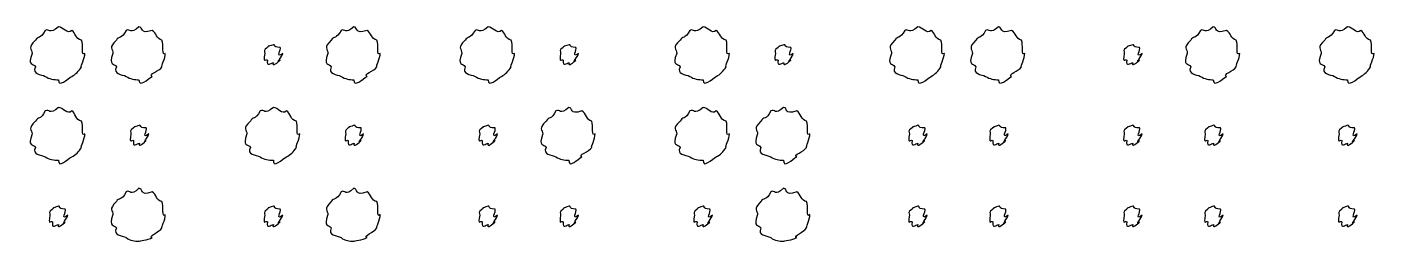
# Model space of a CAD drawing. Header units: millimetres. Extents: x -178 to -32, y 41 to 266.
# Drawn here: x -157.29 to -139.84, y 256.26 to 259.04 of the extents above; entities that cross this region are included whole.
import ezdxf

# ---------------------------------------------------------------- set-up
doc = ezdxf.new("R2010")
doc.units = ezdxf.units.MM
doc.layers.get('0').update_dxf_attribs({"linetype": 'CONTINUOUS'})

msp = doc.modelspace()

# ---------------------------------------------------------------- linework, layer by layer
at = {"color": 0}
for p, q in [((-156.878, 259.037), (-156.878, 259.037)), ((-155.836, 259.037), (-155.836, 259.037)), ((-153.054, 259.037), (-153.054, 259.037)), ((-151.314, 259.037), (-151.314, 259.037)), ((-148.531, 259.037), (-148.531, 259.037)), ((-145.749, 259.037), (-145.749, 259.037)), ((-144.707, 259.037), (-144.707, 259.037)), ((-141.925, 259.037), (-141.925, 259.037)), ((-140.185, 259.037), (-140.185, 259.037)), ((-154.096, 258.805), (-154.096, 258.805)), ((-150.266, 258.805), (-150.266, 258.805)), ((-147.484, 258.805), (-147.484, 258.805)), ((-142.967, 258.805), (-142.967, 258.805)), ((-156.878, 257.995), (-156.878, 257.995)), ((-154.096, 257.995), (-154.096, 257.995)), ((-150.272, 257.995), (-150.272, 257.995)), ((-148.531, 257.995), (-148.531, 257.995)), ((-147.49, 257.995), (-147.49, 257.995)), ((-155.831, 257.763), (-155.831, 257.763)), ((-153.049, 257.763), (-153.049, 257.763)), ((-151.314, 257.763), (-151.314, 257.763)), ((-145.749, 257.763), (-145.749, 257.763)), ((-144.702, 257.763), (-144.702, 257.763)), ((-142.967, 257.763), (-142.967, 257.763)), ((-141.92, 257.763), (-141.92, 257.763)), ((-140.185, 257.763), (-140.185, 257.763)), ((-155.836, 256.947), (-155.836, 256.947)), ((-153.054, 256.947), (-153.054, 256.947)), ((-147.49, 256.947), (-147.49, 256.947)), ((-156.878, 256.716), (-156.878, 256.716)), ((-154.096, 256.716), (-154.096, 256.716)), ((-151.314, 256.716), (-151.314, 256.716)), ((-150.266, 256.716), (-150.266, 256.716)), ((-148.531, 256.716), (-148.531, 256.716)), ((-145.749, 256.716), (-145.749, 256.716)), ((-144.702, 256.716), (-144.702, 256.716)), ((-142.967, 256.716), (-142.967, 256.716)), ((-141.92, 256.716), (-141.92, 256.716)), ((-140.185, 256.716), (-140.185, 256.716))]:
    msp.add_line(p, q, dxfattribs=at)
for points in [[(-157.049, 258.993), (-157.111, 258.877), (-157.146, 258.921), (-157.176, 258.866)], [(-156.878, 259.037), (-157.001, 258.935), (-156.994, 259.021), (-157.049, 258.993)], [(-156.707, 258.993), (-156.765, 258.935), (-156.819, 259.037), (-156.878, 259.037)], [(-156.58, 258.866), (-156.659, 258.877), (-156.655, 258.962), (-156.707, 258.993)], [(-156.002, 258.993), (-156.06, 258.877), (-156.098, 258.921), (-156.129, 258.866)], [(-155.836, 259.037), (-155.949, 258.935), (-155.946, 259.021), (-156.002, 258.993)], [(-155.666, 258.993), (-155.836, 258.935), (-155.777, 259.037), (-155.836, 259.037)], [(-155.539, 258.866), (-155.608, 258.877), (-155.61, 258.962), (-155.666, 258.993)], [(-153.22, 258.993), (-153.277, 258.877), (-153.316, 258.921), (-153.346, 258.866)], [(-153.054, 259.037), (-153.167, 258.935), (-153.164, 259.021), (-153.22, 258.993)], [(-152.883, 258.993), (-153.054, 258.935), (-152.995, 259.037), (-153.054, 259.037)], [(-152.756, 258.866), (-152.825, 258.877), (-152.828, 258.962), (-152.883, 258.993)], [(-151.485, 258.993), (-151.547, 258.877), (-151.581, 258.921), (-151.611, 258.866)], [(-151.314, 259.037), (-151.436, 258.935), (-151.43, 259.021), (-151.485, 258.993)], [(-151.143, 258.993), (-151.201, 258.935), (-151.255, 259.037), (-151.314, 259.037)], [(-151.016, 258.866), (-151.095, 258.877), (-151.09, 258.962), (-151.143, 258.993)], [(-148.702, 258.993), (-148.764, 258.877), (-148.799, 258.921), (-148.829, 258.866)], [(-148.531, 259.037), (-148.654, 258.935), (-148.647, 259.021), (-148.702, 258.993)], [(-148.361, 258.993), (-148.419, 258.935), (-148.472, 259.037), (-148.531, 259.037)], [(-148.234, 258.866), (-148.312, 258.877), (-148.308, 258.962), (-148.361, 258.993)], [(-145.92, 258.993), (-145.982, 258.877), (-146.016, 258.921), (-146.047, 258.866)], [(-145.749, 259.037), (-145.872, 258.935), (-145.865, 259.021), (-145.92, 258.993)], [(-145.578, 258.993), (-145.636, 258.935), (-145.69, 259.037), (-145.749, 259.037)], [(-145.451, 258.866), (-145.53, 258.877), (-145.526, 258.962), (-145.578, 258.993)], [(-144.873, 258.993), (-144.931, 258.877), (-144.969, 258.921), (-144.999, 258.866)], [(-144.707, 259.037), (-144.82, 258.935), (-144.818, 259.021), (-144.873, 258.993)], [(-144.537, 258.993), (-144.707, 258.935), (-144.648, 259.037), (-144.707, 259.037)], [(-144.41, 258.866), (-144.479, 258.877), (-144.481, 258.962), (-144.537, 258.993)], [(-142.09, 258.993), (-142.148, 258.877), (-142.187, 258.921), (-142.217, 258.866)], [(-141.925, 259.037), (-142.038, 258.935), (-142.035, 259.021), (-142.09, 258.993)], [(-141.754, 258.993), (-141.925, 258.935), (-141.866, 259.037), (-141.925, 259.037)], [(-141.628, 258.866), (-141.696, 258.877), (-141.699, 258.962), (-141.754, 258.993)], [(-140.355, 258.993), (-140.418, 258.877), (-140.452, 258.921), (-140.482, 258.866)], [(-140.185, 259.037), (-140.307, 258.935), (-140.3, 259.021), (-140.355, 258.993)], [(-140.014, 258.993), (-140.071, 258.935), (-140.125, 259.037), (-140.185, 259.037)], [(-139.887, 258.866), (-139.966, 258.877), (-139.961, 258.962), (-140.014, 258.993)], [(-157.176, 258.866), (-157.287, 258.767), (-157.22, 258.753), (-157.22, 258.695)], [(-157.22, 258.695), (-157.287, 258.527), (-157.205, 258.574), (-157.176, 258.519)], [(-156.536, 258.695), (-156.597, 258.648), (-156.55, 258.811), (-156.58, 258.866)], [(-156.58, 258.519), (-156.597, 258.527), (-156.536, 258.632), (-156.536, 258.695)], [(-156.129, 258.866), (-156.236, 258.767), (-156.173, 258.753), (-156.173, 258.695)], [(-156.173, 258.695), (-156.236, 258.527), (-156.157, 258.574), (-156.129, 258.519)], [(-155.495, 258.695), (-155.55, 258.648), (-155.508, 258.811), (-155.539, 258.866)], [(-155.539, 258.519), (-155.55, 258.527), (-155.495, 258.632), (-155.495, 258.695)], [(-154.173, 258.772), (-154.234, 258.736), (-154.206, 258.724), (-154.206, 258.695)], [(-154.206, 258.695), (-154.234, 258.553), (-154.195, 258.629), (-154.173, 258.607)], [(-154.096, 258.805), (-154.19, 258.781), (-154.151, 258.794), (-154.173, 258.772)], [(-154.008, 258.772), (-154.123, 258.781), (-154.059, 258.805), (-154.096, 258.805)], [(-153.975, 258.695), (-154.079, 258.619), (-153.986, 258.75), (-154.008, 258.772)], [(-154.008, 258.607), (-154.079, 258.553), (-153.975, 258.658), (-153.975, 258.695)], [(-153.346, 258.866), (-153.454, 258.767), (-153.39, 258.753), (-153.39, 258.695)], [(-153.39, 258.695), (-153.454, 258.527), (-153.375, 258.574), (-153.346, 258.519)], [(-152.712, 258.695), (-152.768, 258.648), (-152.726, 258.811), (-152.756, 258.866)], [(-152.756, 258.519), (-152.768, 258.527), (-152.712, 258.632), (-152.712, 258.695)], [(-151.611, 258.866), (-151.723, 258.767), (-151.655, 258.753), (-151.655, 258.695)], [(-151.655, 258.695), (-151.723, 258.527), (-151.64, 258.574), (-151.611, 258.519)], [(-150.972, 258.695), (-151.033, 258.648), (-150.986, 258.811), (-151.016, 258.866)], [(-151.016, 258.519), (-151.033, 258.527), (-150.972, 258.632), (-150.972, 258.695)], [(-150.344, 258.772), (-150.4, 258.736), (-150.376, 258.724), (-150.376, 258.695)], [(-150.376, 258.695), (-150.4, 258.553), (-150.366, 258.629), (-150.344, 258.607)], [(-150.266, 258.805), (-150.356, 258.781), (-150.321, 258.794), (-150.344, 258.772)], [(-150.178, 258.772), (-150.29, 258.781), (-150.229, 258.805), (-150.266, 258.805)], [(-150.145, 258.695), (-150.246, 258.619), (-150.156, 258.75), (-150.178, 258.772)], [(-150.178, 258.607), (-150.246, 258.553), (-150.145, 258.658), (-150.145, 258.695)], [(-148.829, 258.866), (-148.941, 258.767), (-148.873, 258.753), (-148.873, 258.695)], [(-148.873, 258.695), (-148.941, 258.527), (-148.858, 258.574), (-148.829, 258.519)], [(-148.19, 258.695), (-148.25, 258.648), (-148.203, 258.811), (-148.234, 258.866)], [(-148.234, 258.519), (-148.25, 258.527), (-148.19, 258.632), (-148.19, 258.695)], [(-147.561, 258.772), (-147.618, 258.736), (-147.594, 258.724), (-147.594, 258.695)], [(-147.594, 258.695), (-147.618, 258.553), (-147.583, 258.629), (-147.561, 258.607)], [(-147.484, 258.805), (-147.574, 258.781), (-147.539, 258.794), (-147.561, 258.772)], [(-147.396, 258.772), (-147.508, 258.781), (-147.447, 258.805), (-147.484, 258.805)], [(-147.363, 258.695), (-147.464, 258.619), (-147.374, 258.75), (-147.396, 258.772)], [(-147.396, 258.607), (-147.464, 258.553), (-147.363, 258.658), (-147.363, 258.695)], [(-146.047, 258.866), (-146.158, 258.767), (-146.091, 258.753), (-146.091, 258.695)], [(-146.091, 258.695), (-146.158, 258.527), (-146.076, 258.574), (-146.047, 258.519)], [(-145.407, 258.695), (-145.468, 258.648), (-145.421, 258.811), (-145.451, 258.866)], [(-145.451, 258.519), (-145.468, 258.527), (-145.407, 258.632), (-145.407, 258.695)], [(-144.999, 258.866), (-145.107, 258.767), (-145.044, 258.753), (-145.044, 258.695)], [(-145.044, 258.695), (-145.107, 258.527), (-145.028, 258.574), (-144.999, 258.519)], [(-144.365, 258.695), (-144.421, 258.648), (-144.379, 258.811), (-144.41, 258.866)], [(-144.41, 258.519), (-144.421, 258.527), (-144.365, 258.632), (-144.365, 258.695)], [(-143.044, 258.772), (-143.105, 258.736), (-143.077, 258.724), (-143.077, 258.695)], [(-143.077, 258.695), (-143.105, 258.553), (-143.066, 258.629), (-143.044, 258.607)], [(-142.967, 258.805), (-143.061, 258.781), (-143.022, 258.794), (-143.044, 258.772)], [(-142.879, 258.772), (-142.995, 258.781), (-142.93, 258.805), (-142.967, 258.805)], [(-142.846, 258.695), (-142.95, 258.619), (-142.857, 258.75), (-142.879, 258.772)], [(-142.879, 258.607), (-142.95, 258.553), (-142.846, 258.658), (-142.846, 258.695)], [(-142.217, 258.866), (-142.325, 258.767), (-142.261, 258.753), (-142.261, 258.695)], [(-142.261, 258.695), (-142.325, 258.527), (-142.246, 258.574), (-142.217, 258.519)], [(-141.583, 258.695), (-141.639, 258.648), (-141.597, 258.811), (-141.628, 258.866)], [(-141.628, 258.519), (-141.639, 258.527), (-141.583, 258.632), (-141.583, 258.695)], [(-140.482, 258.866), (-140.594, 258.767), (-140.527, 258.753), (-140.527, 258.695)], [(-140.527, 258.695), (-140.594, 258.527), (-140.511, 258.574), (-140.482, 258.519)], [(-139.843, 258.695), (-139.904, 258.648), (-139.857, 258.811), (-139.887, 258.866)], [(-139.887, 258.519), (-139.904, 258.527), (-139.843, 258.632), (-139.843, 258.695)], [(-154.173, 258.607), (-154.19, 258.509), (-154.125, 258.574), (-154.096, 258.574)], [(-154.096, 258.574), (-154.123, 258.509), (-154.03, 258.585), (-154.008, 258.607)], [(-150.344, 258.607), (-150.356, 258.509), (-150.295, 258.574), (-150.266, 258.574)], [(-150.266, 258.574), (-150.29, 258.509), (-150.2, 258.585), (-150.178, 258.607)], [(-147.561, 258.607), (-147.574, 258.509), (-147.513, 258.574), (-147.484, 258.574)], [(-147.484, 258.574), (-147.508, 258.509), (-147.418, 258.585), (-147.396, 258.607)], [(-143.044, 258.607), (-143.061, 258.509), (-142.996, 258.574), (-142.967, 258.574)], [(-142.967, 258.574), (-142.995, 258.509), (-142.901, 258.585), (-142.879, 258.607)], [(-157.176, 258.519), (-157.228, 258.421), (-157.104, 258.426), (-157.049, 258.397)], [(-157.049, 258.397), (-157.001, 258.361), (-156.936, 258.353), (-156.878, 258.353)], [(-156.878, 258.353), (-156.884, 258.244), (-156.762, 258.367), (-156.707, 258.397)], [(-156.707, 258.397), (-156.659, 258.421), (-156.614, 258.466), (-156.58, 258.519)], [(-156.129, 258.519), (-156.178, 258.421), (-156.057, 258.426), (-156.002, 258.397)], [(-156.002, 258.397), (-155.949, 258.361), (-155.891, 258.353), (-155.836, 258.353)], [(-155.836, 258.353), (-155.836, 258.244), (-155.721, 258.367), (-155.666, 258.397)], [(-155.666, 258.397), (-155.726, 258.421), (-155.568, 258.466), (-155.539, 258.519)], [(-153.346, 258.519), (-153.396, 258.421), (-153.275, 258.426), (-153.22, 258.397)], [(-153.22, 258.397), (-153.167, 258.361), (-153.109, 258.353), (-153.054, 258.353)], [(-153.054, 258.353), (-153.054, 258.244), (-152.938, 258.367), (-152.883, 258.397)], [(-152.883, 258.397), (-152.944, 258.421), (-152.786, 258.466), (-152.756, 258.519)], [(-151.611, 258.519), (-151.664, 258.421), (-151.54, 258.426), (-151.485, 258.397)], [(-151.485, 258.397), (-151.436, 258.361), (-151.372, 258.353), (-151.314, 258.353)], [(-151.314, 258.353), (-151.319, 258.244), (-151.198, 258.367), (-151.143, 258.397)], [(-151.143, 258.397), (-151.095, 258.421), (-151.049, 258.466), (-151.016, 258.519)], [(-148.829, 258.519), (-148.881, 258.421), (-148.758, 258.426), (-148.702, 258.397)], [(-148.702, 258.397), (-148.654, 258.361), (-148.589, 258.353), (-148.531, 258.353)], [(-148.531, 258.353), (-148.537, 258.244), (-148.416, 258.367), (-148.361, 258.397)], [(-148.361, 258.397), (-148.312, 258.421), (-148.267, 258.466), (-148.234, 258.519)], [(-146.047, 258.519), (-146.099, 258.421), (-145.975, 258.426), (-145.92, 258.397)], [(-145.92, 258.397), (-145.872, 258.361), (-145.807, 258.353), (-145.749, 258.353)], [(-145.749, 258.353), (-145.755, 258.244), (-145.633, 258.367), (-145.578, 258.397)], [(-145.578, 258.397), (-145.53, 258.421), (-145.484, 258.466), (-145.451, 258.519)], [(-144.999, 258.519), (-145.049, 258.421), (-144.928, 258.426), (-144.873, 258.397)], [(-144.873, 258.397), (-144.82, 258.361), (-144.762, 258.353), (-144.707, 258.353)], [(-144.707, 258.353), (-144.707, 258.244), (-144.592, 258.367), (-144.537, 258.397)], [(-144.537, 258.397), (-144.597, 258.421), (-144.439, 258.466), (-144.41, 258.519)], [(-142.217, 258.519), (-142.267, 258.421), (-142.145, 258.426), (-142.09, 258.397)], [(-142.09, 258.397), (-142.038, 258.361), (-141.98, 258.353), (-141.925, 258.353)], [(-141.925, 258.353), (-141.925, 258.244), (-141.809, 258.367), (-141.754, 258.397)], [(-141.754, 258.397), (-141.815, 258.421), (-141.657, 258.466), (-141.628, 258.519)], [(-140.482, 258.519), (-140.535, 258.421), (-140.41, 258.426), (-140.355, 258.397)], [(-140.355, 258.397), (-140.307, 258.361), (-140.243, 258.353), (-140.185, 258.353)], [(-140.185, 258.353), (-140.19, 258.244), (-140.069, 258.367), (-140.014, 258.397)], [(-140.014, 258.397), (-139.966, 258.421), (-139.92, 258.466), (-139.887, 258.519)], [(-157.049, 257.951), (-157.111, 257.829), (-157.146, 257.876), (-157.176, 257.818)], [(-156.878, 257.995), (-157.001, 257.888), (-156.994, 257.98), (-157.049, 257.951)], [(-156.707, 257.951), (-156.765, 257.888), (-156.819, 257.995), (-156.878, 257.995)], [(-156.58, 257.818), (-156.659, 257.829), (-156.655, 257.92), (-156.707, 257.951)], [(-154.267, 257.951), (-154.329, 257.829), (-154.363, 257.876), (-154.394, 257.818)], [(-154.096, 257.995), (-154.219, 257.888), (-154.212, 257.98), (-154.267, 257.951)], [(-153.925, 257.951), (-153.983, 257.888), (-154.037, 257.995), (-154.096, 257.995)], [(-153.798, 257.818), (-153.877, 257.829), (-153.873, 257.92), (-153.925, 257.951)], [(-150.437, 257.951), (-150.495, 257.829), (-150.534, 257.876), (-150.564, 257.818)], [(-150.272, 257.995), (-150.385, 257.888), (-150.382, 257.98), (-150.437, 257.951)], [(-150.101, 257.951), (-150.272, 257.888), (-150.213, 257.995), (-150.272, 257.995)], [(-149.974, 257.818), (-150.043, 257.829), (-150.046, 257.92), (-150.101, 257.951)], [(-148.702, 257.951), (-148.764, 257.829), (-148.799, 257.876), (-148.829, 257.818)], [(-148.531, 257.995), (-148.654, 257.888), (-148.647, 257.98), (-148.702, 257.951)], [(-148.361, 257.951), (-148.419, 257.888), (-148.472, 257.995), (-148.531, 257.995)], [(-148.234, 257.818), (-148.312, 257.829), (-148.308, 257.92), (-148.361, 257.951)], [(-147.655, 257.951), (-147.713, 257.829), (-147.751, 257.876), (-147.782, 257.818)], [(-147.49, 257.995), (-147.603, 257.888), (-147.6, 257.98), (-147.655, 257.951)], [(-147.319, 257.951), (-147.49, 257.888), (-147.43, 257.995), (-147.49, 257.995)], [(-147.192, 257.818), (-147.261, 257.829), (-147.264, 257.92), (-147.319, 257.951)], [(-157.176, 257.818), (-157.287, 257.715), (-157.22, 257.708), (-157.22, 257.653)], [(-157.22, 257.653), (-157.287, 257.479), (-157.205, 257.532), (-157.176, 257.477)], [(-156.536, 257.653), (-156.597, 257.598), (-156.55, 257.763), (-156.58, 257.818)], [(-156.58, 257.477), (-156.597, 257.479), (-156.536, 257.59), (-156.536, 257.653)], [(-155.908, 257.73), (-155.964, 257.689), (-155.941, 257.682), (-155.941, 257.653)], [(-155.941, 257.653), (-155.964, 257.506), (-155.93, 257.587), (-155.908, 257.565)], [(-155.831, 257.763), (-155.92, 257.733), (-155.886, 257.753), (-155.908, 257.73)], [(-155.743, 257.73), (-155.854, 257.733), (-155.794, 257.763), (-155.831, 257.763)], [(-155.71, 257.653), (-155.81, 257.572), (-155.721, 257.708), (-155.743, 257.73)], [(-155.743, 257.565), (-155.81, 257.506), (-155.71, 257.616), (-155.71, 257.653)], [(-154.394, 257.818), (-154.505, 257.715), (-154.438, 257.708), (-154.438, 257.653)], [(-154.438, 257.653), (-154.505, 257.479), (-154.422, 257.532), (-154.394, 257.477)], [(-153.754, 257.653), (-153.815, 257.598), (-153.768, 257.763), (-153.798, 257.818)], [(-153.798, 257.477), (-153.815, 257.479), (-153.754, 257.59), (-153.754, 257.653)], [(-153.126, 257.73), (-153.182, 257.689), (-153.159, 257.682), (-153.159, 257.653)], [(-153.159, 257.653), (-153.182, 257.506), (-153.148, 257.587), (-153.126, 257.565)], [(-153.049, 257.763), (-153.138, 257.733), (-153.104, 257.753), (-153.126, 257.73)], [(-152.961, 257.73), (-153.072, 257.733), (-153.011, 257.763), (-153.049, 257.763)], [(-152.927, 257.653), (-153.028, 257.572), (-152.938, 257.708), (-152.961, 257.73)], [(-152.961, 257.565), (-153.028, 257.506), (-152.927, 257.616), (-152.927, 257.653)], [(-151.391, 257.73), (-151.451, 257.689), (-151.424, 257.682), (-151.424, 257.653)], [(-151.424, 257.653), (-151.451, 257.506), (-151.413, 257.587), (-151.391, 257.565)], [(-151.314, 257.763), (-151.407, 257.733), (-151.369, 257.753), (-151.391, 257.73)], [(-151.226, 257.73), (-151.341, 257.733), (-151.276, 257.763), (-151.314, 257.763)], [(-151.192, 257.653), (-151.297, 257.572), (-151.203, 257.708), (-151.226, 257.73)], [(-151.226, 257.565), (-151.297, 257.506), (-151.192, 257.616), (-151.192, 257.653)], [(-150.564, 257.818), (-150.671, 257.715), (-150.608, 257.708), (-150.608, 257.653)], [(-150.608, 257.653), (-150.671, 257.479), (-150.593, 257.532), (-150.564, 257.477)], [(-149.93, 257.653), (-149.985, 257.598), (-149.944, 257.763), (-149.974, 257.818)], [(-149.974, 257.477), (-149.985, 257.479), (-149.93, 257.59), (-149.93, 257.653)], [(-148.829, 257.818), (-148.941, 257.715), (-148.873, 257.708), (-148.873, 257.653)], [(-148.873, 257.653), (-148.941, 257.479), (-148.858, 257.532), (-148.829, 257.477)], [(-148.19, 257.653), (-148.25, 257.598), (-148.203, 257.763), (-148.234, 257.818)], [(-148.234, 257.477), (-148.25, 257.479), (-148.19, 257.59), (-148.19, 257.653)], [(-147.782, 257.818), (-147.889, 257.715), (-147.826, 257.708), (-147.826, 257.653)], [(-147.826, 257.653), (-147.889, 257.479), (-147.811, 257.532), (-147.782, 257.477)], [(-147.148, 257.653), (-147.203, 257.598), (-147.162, 257.763), (-147.192, 257.818)], [(-147.192, 257.477), (-147.203, 257.479), (-147.148, 257.59), (-147.148, 257.653)], [(-145.826, 257.73), (-145.887, 257.689), (-145.859, 257.682), (-145.859, 257.653)], [(-145.859, 257.653), (-145.887, 257.506), (-145.848, 257.587), (-145.826, 257.565)], [(-145.749, 257.763), (-145.843, 257.733), (-145.804, 257.753), (-145.826, 257.73)], [(-145.661, 257.73), (-145.777, 257.733), (-145.712, 257.763), (-145.749, 257.763)], [(-145.628, 257.653), (-145.733, 257.572), (-145.639, 257.708), (-145.661, 257.73)], [(-145.661, 257.565), (-145.733, 257.506), (-145.628, 257.616), (-145.628, 257.653)], [(-144.779, 257.73), (-144.835, 257.689), (-144.812, 257.682), (-144.812, 257.653)], [(-144.812, 257.653), (-144.835, 257.506), (-144.801, 257.587), (-144.779, 257.565)], [(-144.702, 257.763), (-144.791, 257.733), (-144.757, 257.753), (-144.779, 257.73)], [(-144.613, 257.73), (-144.725, 257.733), (-144.665, 257.763), (-144.702, 257.763)], [(-144.581, 257.653), (-144.681, 257.572), (-144.592, 257.708), (-144.613, 257.73)], [(-144.613, 257.565), (-144.681, 257.506), (-144.581, 257.616), (-144.581, 257.653)], [(-143.044, 257.73), (-143.105, 257.689), (-143.077, 257.682), (-143.077, 257.653)], [(-143.077, 257.653), (-143.105, 257.506), (-143.066, 257.587), (-143.044, 257.565)], [(-142.967, 257.763), (-143.061, 257.733), (-143.022, 257.753), (-143.044, 257.73)], [(-142.879, 257.73), (-142.995, 257.733), (-142.93, 257.763), (-142.967, 257.763)], [(-142.846, 257.653), (-142.95, 257.572), (-142.857, 257.708), (-142.879, 257.73)], [(-142.879, 257.565), (-142.95, 257.506), (-142.846, 257.616), (-142.846, 257.653)], [(-141.997, 257.73), (-142.053, 257.689), (-142.03, 257.682), (-142.03, 257.653)], [(-142.03, 257.653), (-142.053, 257.506), (-142.019, 257.587), (-141.997, 257.565)], [(-141.92, 257.763), (-142.009, 257.733), (-141.975, 257.753), (-141.997, 257.73)], [(-141.831, 257.73), (-141.943, 257.733), (-141.882, 257.763), (-141.92, 257.763)], [(-141.798, 257.653), (-141.899, 257.572), (-141.809, 257.708), (-141.831, 257.73)], [(-141.831, 257.565), (-141.899, 257.506), (-141.798, 257.616), (-141.798, 257.653)], [(-140.262, 257.73), (-140.322, 257.689), (-140.295, 257.682), (-140.295, 257.653)], [(-140.295, 257.653), (-140.322, 257.506), (-140.284, 257.587), (-140.262, 257.565)], [(-140.185, 257.763), (-140.278, 257.733), (-140.24, 257.753), (-140.262, 257.73)], [(-140.097, 257.73), (-140.212, 257.733), (-140.147, 257.763), (-140.185, 257.763)], [(-140.063, 257.653), (-140.168, 257.572), (-140.074, 257.708), (-140.097, 257.73)], [(-140.097, 257.565), (-140.168, 257.506), (-140.063, 257.616), (-140.063, 257.653)], [(-157.176, 257.477), (-157.228, 257.374), (-157.104, 257.385), (-157.049, 257.356)], [(-156.707, 257.356), (-156.659, 257.374), (-156.614, 257.424), (-156.58, 257.477)], [(-155.908, 257.565), (-155.92, 257.462), (-155.86, 257.532), (-155.831, 257.532)], [(-155.831, 257.532), (-155.854, 257.462), (-155.765, 257.543), (-155.743, 257.565)], [(-154.394, 257.477), (-154.446, 257.374), (-154.322, 257.385), (-154.267, 257.356)], [(-153.925, 257.356), (-153.877, 257.374), (-153.831, 257.424), (-153.798, 257.477)], [(-153.126, 257.565), (-153.138, 257.462), (-153.078, 257.532), (-153.049, 257.532)], [(-153.049, 257.532), (-153.072, 257.462), (-152.982, 257.543), (-152.961, 257.565)], [(-151.391, 257.565), (-151.407, 257.462), (-151.343, 257.532), (-151.314, 257.532)], [(-151.314, 257.532), (-151.341, 257.462), (-151.247, 257.543), (-151.226, 257.565)], [(-150.564, 257.477), (-150.614, 257.374), (-150.493, 257.385), (-150.437, 257.356)], [(-150.101, 257.356), (-150.162, 257.374), (-150.003, 257.424), (-149.974, 257.477)], [(-148.829, 257.477), (-148.881, 257.374), (-148.758, 257.385), (-148.702, 257.356)], [(-148.361, 257.356), (-148.312, 257.374), (-148.267, 257.424), (-148.234, 257.477)], [(-147.782, 257.477), (-147.832, 257.374), (-147.71, 257.385), (-147.655, 257.356)], [(-147.319, 257.356), (-147.379, 257.374), (-147.221, 257.424), (-147.192, 257.477)], [(-145.826, 257.565), (-145.843, 257.462), (-145.778, 257.532), (-145.749, 257.532)], [(-145.749, 257.532), (-145.777, 257.462), (-145.683, 257.543), (-145.661, 257.565)], [(-144.779, 257.565), (-144.791, 257.462), (-144.731, 257.532), (-144.702, 257.532)], [(-144.702, 257.532), (-144.725, 257.462), (-144.636, 257.543), (-144.613, 257.565)], [(-143.044, 257.565), (-143.061, 257.462), (-142.996, 257.532), (-142.967, 257.532)], [(-142.967, 257.532), (-142.995, 257.462), (-142.901, 257.543), (-142.879, 257.565)], [(-141.997, 257.565), (-142.009, 257.462), (-141.949, 257.532), (-141.92, 257.532)], [(-141.92, 257.532), (-141.943, 257.462), (-141.853, 257.543), (-141.831, 257.565)], [(-140.262, 257.565), (-140.278, 257.462), (-140.214, 257.532), (-140.185, 257.532)], [(-140.185, 257.532), (-140.212, 257.462), (-140.118, 257.543), (-140.097, 257.565)], [(-157.049, 257.356), (-157.001, 257.314), (-156.936, 257.312), (-156.878, 257.312)], [(-156.878, 257.312), (-156.884, 257.197), (-156.762, 257.325), (-156.707, 257.356)], [(-154.267, 257.356), (-154.219, 257.314), (-154.154, 257.312), (-154.096, 257.312)], [(-154.096, 257.312), (-154.101, 257.197), (-153.98, 257.325), (-153.925, 257.356)], [(-150.437, 257.356), (-150.385, 257.314), (-150.327, 257.312), (-150.272, 257.312)], [(-150.272, 257.312), (-150.272, 257.197), (-150.156, 257.325), (-150.101, 257.356)], [(-148.702, 257.356), (-148.654, 257.314), (-148.589, 257.312), (-148.531, 257.312)], [(-148.531, 257.312), (-148.537, 257.197), (-148.416, 257.325), (-148.361, 257.356)], [(-147.655, 257.356), (-147.603, 257.314), (-147.545, 257.312), (-147.49, 257.312)], [(-147.49, 257.312), (-147.49, 257.197), (-147.374, 257.325), (-147.319, 257.356)], [(-156.129, 256.777), (-156.236, 256.668), (-156.173, 256.664), (-156.173, 256.606)], [(-156.002, 256.903), (-156.06, 256.778), (-156.098, 256.832), (-156.129, 256.777)], [(-155.836, 256.947), (-155.949, 256.837), (-155.946, 256.933), (-156.002, 256.903)], [(-155.666, 256.903), (-155.836, 256.837), (-155.777, 256.947), (-155.836, 256.947)], [(-155.539, 256.777), (-155.608, 256.778), (-155.61, 256.873), (-155.666, 256.903)], [(-155.495, 256.606), (-155.55, 256.551), (-155.508, 256.722), (-155.539, 256.777)], [(-153.346, 256.777), (-153.454, 256.668), (-153.39, 256.664), (-153.39, 256.606)], [(-153.22, 256.903), (-153.277, 256.778), (-153.316, 256.832), (-153.346, 256.777)], [(-153.054, 256.947), (-153.167, 256.837), (-153.164, 256.933), (-153.22, 256.903)], [(-152.883, 256.903), (-153.054, 256.837), (-152.995, 256.947), (-153.054, 256.947)], [(-152.756, 256.777), (-152.825, 256.778), (-152.828, 256.873), (-152.883, 256.903)], [(-152.712, 256.606), (-152.768, 256.551), (-152.726, 256.722), (-152.756, 256.777)], [(-147.782, 256.777), (-147.889, 256.668), (-147.826, 256.664), (-147.826, 256.606)], [(-147.655, 256.903), (-147.713, 256.778), (-147.751, 256.832), (-147.782, 256.777)], [(-147.49, 256.947), (-147.603, 256.837), (-147.6, 256.933), (-147.655, 256.903)], [(-147.319, 256.903), (-147.49, 256.837), (-147.43, 256.947), (-147.49, 256.947)], [(-147.192, 256.777), (-147.261, 256.778), (-147.264, 256.873), (-147.319, 256.903)], [(-147.148, 256.606), (-147.203, 256.551), (-147.162, 256.722), (-147.192, 256.777)], [(-156.955, 256.678), (-157.016, 256.635), (-156.989, 256.629), (-156.989, 256.6)], [(-156.878, 256.716), (-156.972, 256.683), (-156.933, 256.702), (-156.955, 256.678)], [(-156.79, 256.678), (-156.906, 256.683), (-156.841, 256.716), (-156.878, 256.716)], [(-156.757, 256.6), (-156.862, 256.518), (-156.768, 256.655), (-156.79, 256.678)], [(-156.173, 256.606), (-156.236, 256.43), (-156.157, 256.486), (-156.129, 256.435)], [(-155.539, 256.435), (-155.55, 256.43), (-155.495, 256.542), (-155.495, 256.606)], [(-154.173, 256.678), (-154.234, 256.635), (-154.206, 256.629), (-154.206, 256.6)], [(-154.096, 256.716), (-154.19, 256.683), (-154.151, 256.702), (-154.173, 256.678)], [(-154.008, 256.678), (-154.123, 256.683), (-154.059, 256.716), (-154.096, 256.716)], [(-153.975, 256.6), (-154.079, 256.518), (-153.986, 256.655), (-154.008, 256.678)], [(-153.39, 256.606), (-153.454, 256.43), (-153.375, 256.486), (-153.346, 256.435)], [(-152.756, 256.435), (-152.768, 256.43), (-152.712, 256.542), (-152.712, 256.606)], [(-151.391, 256.678), (-151.451, 256.635), (-151.424, 256.629), (-151.424, 256.6)], [(-151.314, 256.716), (-151.407, 256.683), (-151.369, 256.702), (-151.391, 256.678)], [(-151.226, 256.678), (-151.341, 256.683), (-151.276, 256.716), (-151.314, 256.716)], [(-151.192, 256.6), (-151.297, 256.518), (-151.203, 256.655), (-151.226, 256.678)], [(-150.344, 256.678), (-150.4, 256.635), (-150.376, 256.629), (-150.376, 256.6)], [(-150.266, 256.716), (-150.356, 256.683), (-150.321, 256.702), (-150.344, 256.678)], [(-150.178, 256.678), (-150.29, 256.683), (-150.229, 256.716), (-150.266, 256.716)], [(-150.145, 256.6), (-150.246, 256.518), (-150.156, 256.655), (-150.178, 256.678)], [(-148.609, 256.678), (-148.669, 256.635), (-148.642, 256.629), (-148.642, 256.6)], [(-148.531, 256.716), (-148.625, 256.683), (-148.586, 256.702), (-148.609, 256.678)], [(-148.443, 256.678), (-148.559, 256.683), (-148.494, 256.716), (-148.531, 256.716)], [(-148.41, 256.6), (-148.515, 256.518), (-148.421, 256.655), (-148.443, 256.678)], [(-147.826, 256.606), (-147.889, 256.43), (-147.811, 256.486), (-147.782, 256.435)], [(-147.192, 256.435), (-147.203, 256.43), (-147.148, 256.542), (-147.148, 256.606)], [(-145.826, 256.678), (-145.887, 256.635), (-145.859, 256.629), (-145.859, 256.6)], [(-145.749, 256.716), (-145.843, 256.683), (-145.804, 256.702), (-145.826, 256.678)], [(-145.661, 256.678), (-145.777, 256.683), (-145.712, 256.716), (-145.749, 256.716)], [(-145.628, 256.6), (-145.733, 256.518), (-145.639, 256.655), (-145.661, 256.678)], [(-144.779, 256.678), (-144.835, 256.635), (-144.812, 256.629), (-144.812, 256.6)], [(-144.702, 256.716), (-144.791, 256.683), (-144.757, 256.702), (-144.779, 256.678)], [(-144.613, 256.678), (-144.725, 256.683), (-144.665, 256.716), (-144.702, 256.716)], [(-144.581, 256.6), (-144.681, 256.518), (-144.592, 256.655), (-144.613, 256.678)], [(-143.044, 256.678), (-143.105, 256.635), (-143.077, 256.629), (-143.077, 256.6)], [(-142.967, 256.716), (-143.061, 256.683), (-143.022, 256.702), (-143.044, 256.678)], [(-142.879, 256.678), (-142.995, 256.683), (-142.93, 256.716), (-142.967, 256.716)], [(-142.846, 256.6), (-142.95, 256.518), (-142.857, 256.655), (-142.879, 256.678)], [(-141.997, 256.678), (-142.053, 256.635), (-142.03, 256.629), (-142.03, 256.6)], [(-141.92, 256.716), (-142.009, 256.683), (-141.975, 256.702), (-141.997, 256.678)], [(-141.831, 256.678), (-141.943, 256.683), (-141.882, 256.716), (-141.92, 256.716)], [(-141.798, 256.6), (-141.899, 256.518), (-141.809, 256.655), (-141.831, 256.678)], [(-140.262, 256.678), (-140.322, 256.635), (-140.295, 256.629), (-140.295, 256.6)], [(-140.185, 256.716), (-140.278, 256.683), (-140.24, 256.702), (-140.262, 256.678)], [(-140.097, 256.678), (-140.212, 256.683), (-140.147, 256.716), (-140.185, 256.716)], [(-140.063, 256.6), (-140.168, 256.518), (-140.074, 256.655), (-140.097, 256.678)], [(-156.989, 256.6), (-157.016, 256.454), (-156.977, 256.537), (-156.955, 256.512)], [(-156.955, 256.512), (-156.972, 256.407), (-156.907, 256.479), (-156.878, 256.479)], [(-156.878, 256.479), (-156.906, 256.407), (-156.812, 256.49), (-156.79, 256.512)], [(-156.79, 256.512), (-156.862, 256.454), (-156.757, 256.567), (-156.757, 256.6)], [(-156.129, 256.435), (-156.178, 256.326), (-156.057, 256.341), (-156.002, 256.308)], [(-155.666, 256.308), (-155.726, 256.326), (-155.568, 256.383), (-155.539, 256.435)], [(-154.206, 256.6), (-154.234, 256.454), (-154.195, 256.537), (-154.173, 256.512)], [(-154.173, 256.512), (-154.19, 256.407), (-154.125, 256.479), (-154.096, 256.479)], [(-154.096, 256.479), (-154.123, 256.407), (-154.03, 256.49), (-154.008, 256.512)], [(-154.008, 256.512), (-154.079, 256.454), (-153.975, 256.567), (-153.975, 256.6)], [(-153.346, 256.435), (-153.396, 256.326), (-153.275, 256.341), (-153.22, 256.308)], [(-152.883, 256.308), (-152.944, 256.326), (-152.786, 256.383), (-152.756, 256.435)], [(-151.424, 256.6), (-151.451, 256.454), (-151.413, 256.537), (-151.391, 256.512)], [(-151.391, 256.512), (-151.407, 256.407), (-151.343, 256.479), (-151.314, 256.479)], [(-151.314, 256.479), (-151.341, 256.407), (-151.247, 256.49), (-151.226, 256.512)], [(-151.226, 256.512), (-151.297, 256.454), (-151.192, 256.567), (-151.192, 256.6)], [(-150.376, 256.6), (-150.4, 256.454), (-150.366, 256.537), (-150.344, 256.512)], [(-150.344, 256.512), (-150.356, 256.407), (-150.295, 256.479), (-150.266, 256.479)], [(-150.266, 256.479), (-150.29, 256.407), (-150.2, 256.49), (-150.178, 256.512)], [(-150.178, 256.512), (-150.246, 256.454), (-150.145, 256.567), (-150.145, 256.6)], [(-148.642, 256.6), (-148.669, 256.454), (-148.631, 256.537), (-148.609, 256.512)], [(-148.609, 256.512), (-148.625, 256.407), (-148.56, 256.479), (-148.531, 256.479)], [(-148.531, 256.479), (-148.559, 256.407), (-148.465, 256.49), (-148.443, 256.512)], [(-148.443, 256.512), (-148.515, 256.454), (-148.41, 256.567), (-148.41, 256.6)], [(-147.782, 256.435), (-147.832, 256.326), (-147.71, 256.341), (-147.655, 256.308)], [(-147.319, 256.308), (-147.379, 256.326), (-147.221, 256.383), (-147.192, 256.435)], [(-145.859, 256.6), (-145.887, 256.454), (-145.848, 256.537), (-145.826, 256.512)], [(-145.826, 256.512), (-145.843, 256.407), (-145.778, 256.479), (-145.749, 256.479)], [(-145.749, 256.479), (-145.777, 256.407), (-145.683, 256.49), (-145.661, 256.512)], [(-145.661, 256.512), (-145.733, 256.454), (-145.628, 256.567), (-145.628, 256.6)], [(-144.812, 256.6), (-144.835, 256.454), (-144.801, 256.537), (-144.779, 256.512)], [(-144.779, 256.512), (-144.791, 256.407), (-144.731, 256.479), (-144.702, 256.479)], [(-144.702, 256.479), (-144.725, 256.407), (-144.636, 256.49), (-144.613, 256.512)], [(-144.613, 256.512), (-144.681, 256.454), (-144.581, 256.567), (-144.581, 256.6)], [(-143.077, 256.6), (-143.105, 256.454), (-143.066, 256.537), (-143.044, 256.512)], [(-143.044, 256.512), (-143.061, 256.407), (-142.996, 256.479), (-142.967, 256.479)], [(-142.967, 256.479), (-142.995, 256.407), (-142.901, 256.49), (-142.879, 256.512)], [(-142.879, 256.512), (-142.95, 256.454), (-142.846, 256.567), (-142.846, 256.6)], [(-142.03, 256.6), (-142.053, 256.454), (-142.019, 256.537), (-141.997, 256.512)], [(-141.997, 256.512), (-142.009, 256.407), (-141.949, 256.479), (-141.92, 256.479)], [(-141.92, 256.479), (-141.943, 256.407), (-141.853, 256.49), (-141.831, 256.512)], [(-141.831, 256.512), (-141.899, 256.454), (-141.798, 256.567), (-141.798, 256.6)], [(-140.295, 256.6), (-140.322, 256.454), (-140.284, 256.537), (-140.262, 256.512)], [(-140.262, 256.512), (-140.278, 256.407), (-140.214, 256.479), (-140.185, 256.479)], [(-140.185, 256.479), (-140.212, 256.407), (-140.118, 256.49), (-140.097, 256.512)], [(-140.097, 256.512), (-140.168, 256.454), (-140.063, 256.567), (-140.063, 256.6)], [(-156.002, 256.308), (-155.949, 256.264), (-155.891, 256.264), (-155.836, 256.264)], [(-155.836, 256.264), (-155.836, 256.264), (-155.721, 256.278), (-155.666, 256.308)], [(-153.22, 256.308), (-153.167, 256.264), (-153.109, 256.264), (-153.054, 256.264)], [(-153.054, 256.264), (-153.054, 256.264), (-152.938, 256.278), (-152.883, 256.308)], [(-147.655, 256.308), (-147.603, 256.264), (-147.545, 256.264), (-147.49, 256.264)], [(-147.49, 256.264), (-147.49, 256.264), (-147.374, 256.278), (-147.319, 256.308)]]:
    msp.add_open_spline(points, degree=3, dxfattribs=at)

doc.saveas('drawing.dxf')
